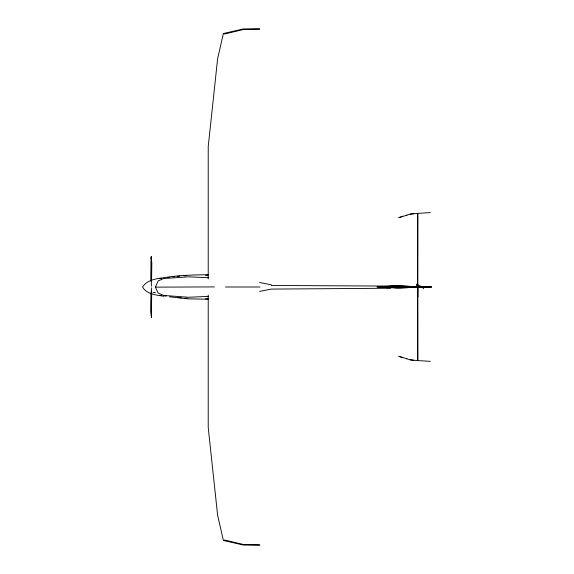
<?xml version="1.0" encoding="UTF-8"?>
<svg xmlns="http://www.w3.org/2000/svg" width="574" height="574" viewBox="0 0 574 574"><rect width="100%" height="100%" fill="white"/><g stroke="black" fill="none" stroke-linecap="round" stroke-linejoin="round"><path stroke-width="0.86" d="M151.364 286.196L151.364 256.463M151.565 280.55L151.823 262.949L151.084 256.865L150.811 281.16M150.984 292.64L150.682 311.086L151.421 317.164L151.687 292.876M223.386 33.529L224.8 33.945L243.476 29.518L259.814 29.001L243.476 28.915L223.386 33.529L217.618 58.699L208.219 146.592L208.219 278.95M208.506 296.399L188.337 297.26L163.748 295.438L158.159 293.07L155.403 287.136L158.159 280.901L163.748 278.541L188.337 276.826L208.498 277.723M423.153 288.822L424.1 287.395L417.908 287.395L417.915 296.679M402.84 216.176L398.758 217.704L406.916 215.157M406.851 215.157L410.259 214.131L417.52 213.37L417.52 360.594L410.195 359.826L406.851 358.807M223.386 540.471L224.8 540.055L243.476 544.482L259.814 544.999L243.476 545.085L223.386 540.471L217.618 515.301L208.219 427.408L208.219 295.05M417.599 286.591L414.887 287.301L414.887 286.663L417.599 286.591L431.512 286.971L414.887 287.301L431.512 286.971M259.599 291.398L271.337 289.095L390.349 288.234M159.981 278.699L161.531 278.455M410.195 214.131L413.854 213.621M172.846 276.905L174.589 276.675M167.83 277.558L169.43 277.357M177.172 276.367L179.712 276.159M184.032 275.8L186.701 275.585M416.516 287.373L400.961 287.804L394.84 287.725L398.923 287.316L390.578 287.459L398.528 287.811L415.705 287.373L415.705 286.598L400.867 286.146L401.083 286.476L394.747 286.218L398.923 286.663L390.578 286.512L397.732 286.986L390.578 287.459L377.95 287.466C390.944 285.307 404.311 286.34 417.513 286.598L396.383 286.132L377.95 286.505L386.797 287.732L417.513 287.373L391.224 287.725L384.896 287.459L389.603 286.986L391.124 286.218L416.516 286.598L398.428 286.139L384.896 286.512C395.221 288.715 405.933 287.495 416.516 287.373L416.48 284.123L422.306 287.043L415.87 287.043M414.622 286.663L415.705 286.598M420.821 287.423L415.181 287.61M430.328 212.602L417.951 213.37L417.836 286.978L417.951 360.594L430.328 361.355M208.498 274.788C193.531 274.795 178.55 275.298 163.748 277.687C156.02 278.691 147.145 279.94 142.488 287.007C146.915 294.354 156.121 295.014 163.748 296.249M205.478 275.233L207.831 275.161M155.403 287.136L214.411 286.914M225.525 287L259.95 287M376.881 286.986L397.732 286.986M398.665 286.978L414.902 286.978M271.337 285.45L399.296 286.139M414.887 286.663L428.843 286.964M205.478 298.767L207.831 298.846M208.506 299.219L188.337 298.846L169.524 296.823M417.8 286.404L420.821 286.541M414.622 287.301L415.705 287.373M178.019 297.59L181.398 297.863M184.921 298.171L187.59 298.415M164.623 295.976L166.223 296.134M153.1 292.374L155.389 292.69M410.259 359.826L413.854 360.336M159.981 295.294L161.531 295.524M259.599 282.501L271.337 284.819M406.916 358.807L398.758 356.253L402.84 357.789M151.364 287.832L151.364 292.848M151.364 290.509L151.364 317.566"/></g></svg>
